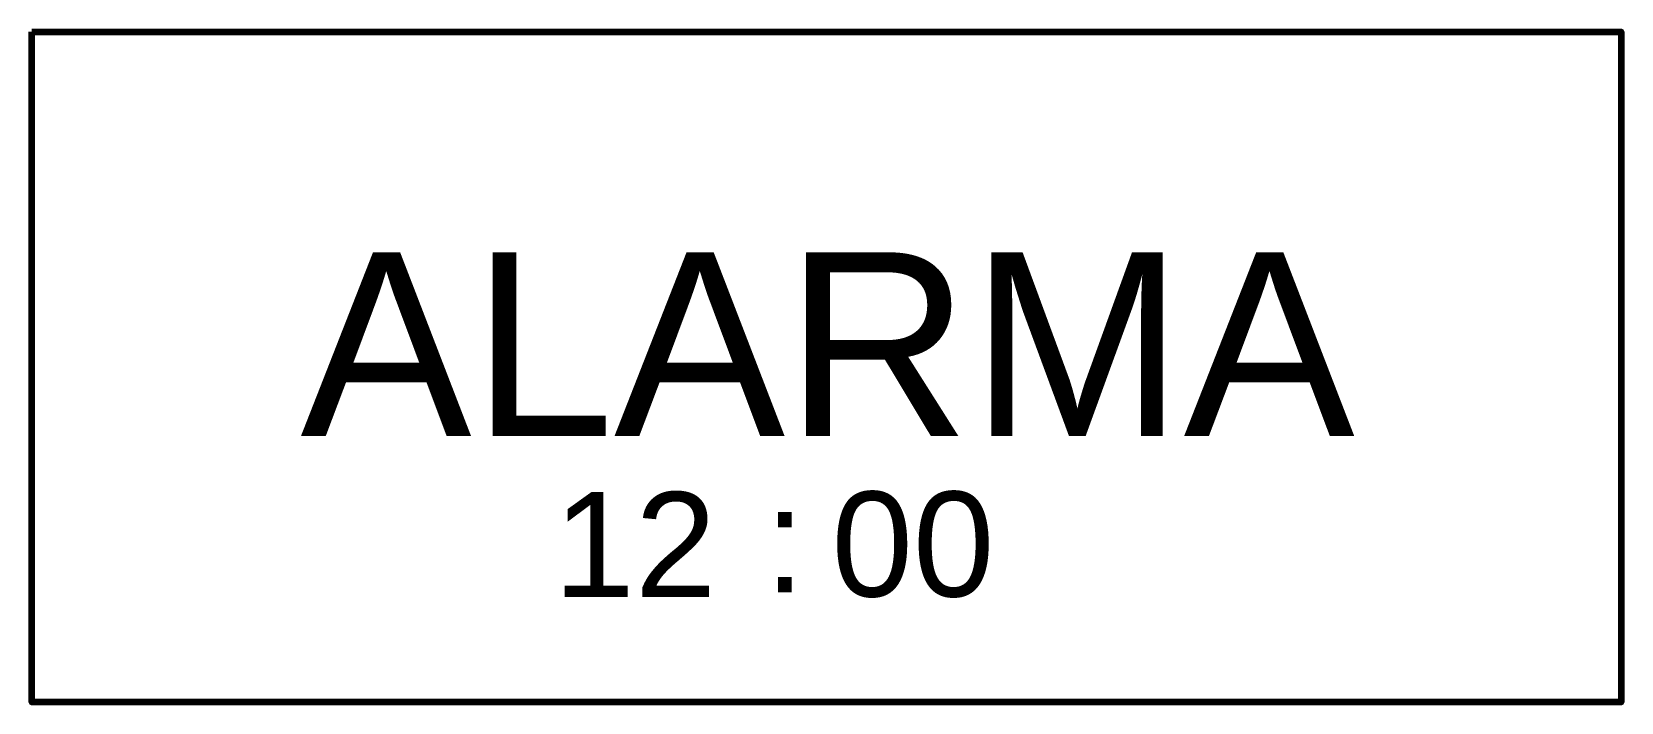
# Model space of a CAD drawing. Header units: millimetres. Extents: x -204.2 to -143.6, y 53.9 to 79.5.
import ezdxf
from ezdxf.enums import TextEntityAlignment as Align

# ---------------------------------------------------------------- set-up
doc = ezdxf.new("R2010")
doc.units = ezdxf.units.MM
doc.layers.get('0').update_dxf_attribs({"lineweight": 211})
doc.styles.get("Standard").update_dxf_attribs({"font": 'arial.ttf'})

# ---------------------------------------------------------------- blocks, each defined once
blk = doc.blocks.new('Alarma')
at = {"color": 240}
blk.add_lwpolyline([(0.24, 25.538), (60.866, 25.538), (60.866, -0.025), (0.24, -0.025)], close=True, dxfattribs=at)
at = {"color": 240, "insert": (10.491, 17.13), "char_height": 7, "attachment_point": 1}
blk.add_mtext('ALARMA', dxfattribs=at)
at = {"color": 7, "insert": (28.188, 8.16), "char_height": 4, "attachment_point": 1}
blk.add_mtext_dynamic_manual_height_columns(':', width=3.08556, gutter_width=20, heights=[0], dxfattribs=at)
at = {"color": 240, "flags": 1}
blk.add_attdef('ACTIVAR', (2.259, 21.082), '', height=1, dxfattribs=at)
at = {"color": 7}
blk.add_attdef('HORA', text='', height=4, dxfattribs=at).set_placement((26.355, 3.987), align=Align.RIGHT)
at = {"color": 7, "flags": 12}
blk.add_attdef('MINUTOS', (30.744, 4.005), '', height=4, dxfattribs=at)

msp = doc.modelspace()

# ---------------------------------------------------------------- block references
at = {"color": 240}
ref = msp.add_blockref('Alarma', (-204.471, 53.946), dxfattribs=at)
ref.add_attrib('HORA', '12', dxfattribs={"color": 7, "height": 4}).set_placement((-178.116, 57.934), align=Align.RIGHT)
ref.add_attrib('MINUTOS', '00', (-173.727, 57.951), dxfattribs={"color": 7, "height": 4})

doc.saveas('drawing.dxf')
